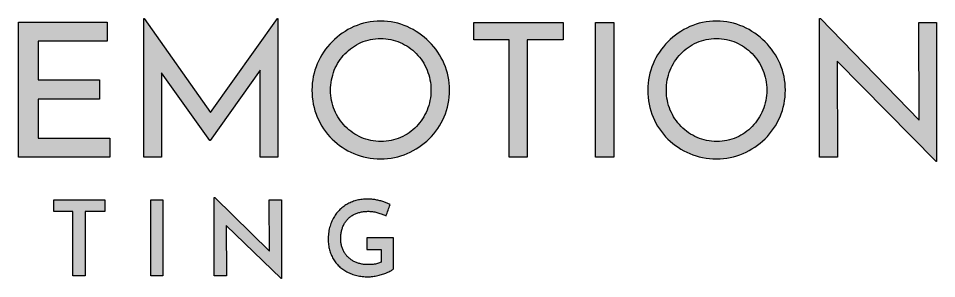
# Model space of a CAD drawing. Extents: x 6 to 227, y 6 to 43.
# Drawn here: x 114.3 to 227.1, y 5.6 to 37.6 of the extents above; entities that cross this region are included whole.
import ezdxf

# ---------------------------------------------------------------- set-up
doc = ezdxf.new("R2010")
doc.units = 0
doc.layers.add('fill-base', color=255, linetype='CONTINUOUS')
doc.layers.add('logo-outline', color=7, linetype='CONTINUOUS')
doc.layers.add('fill-hero', color=140, linetype='CONTINUOUS', true_color=0x00a8ff)

msp = doc.modelspace()

# ---------------------------------------------------------------- hatches: boundary and pattern name
at = {"layer": 'fill-base', "linetype": 'Continuous'}
h = msp.add_hatch(color=256, dxfattribs=at)
h.dxf.hatch_style = 1
h.paths.add_polyline_path([(114.309626, 37.135752), (125.219876, 37.135752), (125.219876, 34.779252), (116.755376, 34.779252), (116.755376, 30.044502), (124.281626, 30.044502), (124.281626, 27.688752), (116.755376, 27.688752), (116.755376, 22.885002), (125.540126, 22.885002), (125.540126, 20.528502), (114.308876, 20.528502), (114.308876, 37.135752)])
at = {"layer": 'fill-hero', "linetype": 'Continuous'}
h = msp.add_hatch(color=256, dxfattribs=at)
h.dxf.hatch_style = 1
h.paths.add_polyline_path([(129.737126, 20.528502), (129.737126, 37.593252), (129.760376, 37.593252), (137.899286, 26.040376), (146.138876, 37.593252), (146.1846259999999, 37.593252), (146.1846259999999, 20.528502), (143.9886259999999, 20.528502), (143.9886259999999, 31.244392), (137.881376, 22.609752), (137.835626, 22.609752), (131.888126, 30.898094), (131.888126, 20.528502)])
h = msp.add_hatch(color=256, dxfattribs=at)
h.dxf.hatch_style = 1
edge = h.paths.add_edge_path(flags=16)
edge.add_spline(control_points=[(163.1796259999999, 33.268752), (162.6148759999999, 33.848502), (161.959376, 34.301502), (161.212376, 34.630002)], knot_values=[9, 9, 9, 9, 10, 10, 10, 10], degree=3, periodic=0)
edge.add_spline(control_points=[(161.212376, 34.630002), (160.4646259999999, 34.957752), (159.6651259999999, 35.122002), (158.810876, 35.122002)], knot_values=[10, 10, 10, 10, 11, 11, 11, 11], degree=3, periodic=0)
edge.add_spline(control_points=[(158.810876, 35.122002), (157.941626, 35.122002), (157.133126, 34.954002), (156.386126, 34.618752)], knot_values=[11, 11, 11, 11, 12, 12, 12, 12], degree=3, periodic=0)
edge.add_spline(control_points=[(156.386126, 34.618752), (155.639126, 34.282752), (154.983626, 33.825252), (154.419626, 33.246252)], knot_values=[12, 12, 12, 12, 13, 13, 13, 13], degree=3, periodic=0)
edge.add_spline(control_points=[(154.419626, 33.246252), (153.854126, 32.666502), (153.420626, 31.991502), (153.115376, 31.222002), (152.810126, 30.452502), (152.657126, 29.632752), (152.657126, 28.763502)], knot_values=[13, 13, 13, 13, 14, 14, 14, 15, 15, 15, 15], degree=3, periodic=0)
edge.add_spline(control_points=[(152.657126, 28.763502), (152.657126, 27.893502), (152.817626, 27.082002), (153.1378759999999, 26.327502)], knot_values=[15, 15, 15, 15, 16, 16, 16, 16], degree=3, periodic=0)
edge.add_spline(control_points=[(153.1378759999999, 26.327502), (153.458876, 25.571502), (153.900626, 24.905502), (154.465376, 24.325002)], knot_values=[0, 0, 0, 0, 1, 1, 1, 1], degree=3, periodic=0)
edge.add_spline(control_points=[(154.465376, 24.325002), (155.029376, 23.746002), (155.685626, 23.292252), (156.432626, 22.964502), (157.179626, 22.636752), (157.988126, 22.472502), (158.856626, 22.472502)], knot_values=[1, 1, 1, 1, 2, 2, 2, 3, 3, 3, 3], degree=3, periodic=0)
edge.add_spline(control_points=[(158.856626, 22.472502), (159.710876, 22.472502), (160.511126, 22.636752), (161.258876, 22.964502)], knot_values=[3, 3, 3, 3, 4, 4, 4, 4], degree=3, periodic=0)
edge.add_spline(control_points=[(161.258876, 22.964502), (162.005876, 23.293002), (162.653876, 23.746002), (163.202876, 24.325002)], knot_values=[4, 4, 4, 4, 5, 5, 5, 5], degree=3, periodic=0)
edge.add_spline(control_points=[(163.202876, 24.325002), (163.751876, 24.904752), (164.187626, 25.571502), (164.506376, 26.327502)], knot_values=[5, 5, 5, 5, 6, 6, 6, 6], degree=3, periodic=0)
edge.add_spline(control_points=[(164.506376, 26.327502), (164.827376, 27.082002), (164.987126, 27.901752), (164.987126, 28.786002)], knot_values=[6, 6, 6, 6, 7, 7, 7, 7], degree=3, periodic=0)
edge.add_spline(control_points=[(164.987126, 28.786002), (164.987126, 29.655252), (164.827376, 30.474252), (164.506376, 31.244502)], knot_values=[7, 7, 7, 7, 8, 8, 8, 8], degree=3, periodic=0)
edge.add_spline(control_points=[(164.506376, 31.244502), (164.186876, 32.014752), (163.743626, 32.689002), (163.1796259999999, 33.268752)], knot_values=[8, 8, 8, 8, 9, 9, 9, 9], degree=3, periodic=0)
edge = h.paths.add_edge_path()
edge.add_spline(control_points=[(151.022876, 32.023002), (151.4563759999999, 33.037002), (152.063126, 33.937002), (152.840876, 34.722252), (153.618626, 35.507502), (154.514126, 36.125502), (155.528876, 36.574752), (156.542876, 37.024752), (157.637126, 37.249752), (158.811626, 37.249752), (159.970376, 37.249752), (161.057126, 37.024752), (162.071126, 36.574752), (163.085876, 36.124752), (163.985126, 35.507502), (164.771126, 34.722252), (165.556376, 33.937002), (166.169876, 33.037002), (166.612376, 32.023002), (167.0548759999999, 31.008252), (167.2761259999999, 29.929752), (167.2761259999999, 28.786752), (167.2761259999999, 27.612252), (167.0548759999999, 26.514252), (166.612376, 25.492752), (166.169876, 24.470502), (165.556376, 23.573502), (164.771126, 22.804752), (163.985126, 22.034502), (163.085876, 21.432252), (162.071126, 20.997252), (161.057126, 20.563002), (159.970376, 20.345502), (158.811626, 20.345502), (157.637126, 20.345502), (156.542876, 20.559252), (155.528876, 20.986002), (154.514126, 21.413502), (153.618626, 22.008252), (152.840876, 22.770252), (152.063126, 23.533752), (151.4563759999999, 24.425502), (151.022876, 25.447002), (150.587876, 26.468502), (150.370376, 27.581502), (150.370376, 28.786752), (150.370376, 29.930502), (150.587876, 31.009002), (151.022876, 32.023002)], knot_values=[0, 0, 0, 0, 1, 1, 1, 2, 2, 2, 3, 3, 3, 4, 4, 4, 5, 5, 5, 6, 6, 6, 7, 7, 7, 8, 8, 8, 9, 9, 9, 10, 10, 10, 11, 11, 11, 12, 12, 12, 13, 13, 13, 14, 14, 14, 15, 15, 15, 16, 16, 16, 16], degree=3, periodic=0)
h = msp.add_hatch(color=256, dxfattribs=at)
h.dxf.hatch_style = 1
edge = h.paths.add_edge_path(flags=16)
edge.add_spline(control_points=[(204.447626, 24.325002), (204.996626, 24.904752), (205.432376, 25.571502), (205.751126, 26.327502)], knot_values=[5, 5, 5, 5, 6, 6, 6, 6], degree=3, periodic=0)
edge.add_spline(control_points=[(205.751126, 26.327502), (206.072126, 27.082002), (206.231876, 27.901752), (206.231876, 28.786002)], knot_values=[6, 6, 6, 6, 7, 7, 7, 7], degree=3, periodic=0)
edge.add_spline(control_points=[(206.231876, 28.786002), (206.231876, 29.655252), (206.072126, 30.474252), (205.751126, 31.244502)], knot_values=[7, 7, 7, 7, 8, 8, 8, 8], degree=3, periodic=0)
edge.add_spline(control_points=[(205.751126, 31.244502), (205.431626, 32.014752), (204.989126, 32.689002), (204.425126, 33.268752)], knot_values=[8, 8, 8, 8, 9, 9, 9, 9], degree=3, periodic=0)
edge.add_spline(control_points=[(204.425126, 33.268752), (203.859626, 33.848502), (203.204876, 34.301502), (202.457876, 34.630002)], knot_values=[9, 9, 9, 9, 10, 10, 10, 10], degree=3, periodic=0)
edge.add_spline(control_points=[(202.457876, 34.630002), (201.709376, 34.957752), (200.909876, 35.122002), (200.055626, 35.122002)], knot_values=[10, 10, 10, 10, 11, 11, 11, 11], degree=3, periodic=0)
edge.add_spline(control_points=[(200.055626, 35.122002), (199.185626, 35.122002), (198.378626, 34.954002), (197.631626, 34.618752)], knot_values=[11, 11, 11, 11, 12, 12, 12, 12], degree=3, periodic=0)
edge.add_spline(control_points=[(197.631626, 34.618752), (196.8831259999999, 34.282752), (196.228376, 33.825252), (195.664376, 33.246252)], knot_values=[12, 12, 12, 12, 13, 13, 13, 13], degree=3, periodic=0)
edge.add_spline(control_points=[(195.664376, 33.246252), (195.098876, 32.666502), (194.665376, 31.991502), (194.360876, 31.222002)], knot_values=[13, 13, 13, 13, 14, 14, 14, 14], degree=3, periodic=0)
edge.add_spline(control_points=[(194.360876, 31.222002), (194.054126, 30.452502), (193.901876, 29.632752), (193.901876, 28.763502)], knot_values=[14, 14, 14, 14, 15, 15, 15, 15], degree=3, periodic=0)
edge.add_spline(control_points=[(193.901876, 28.763502), (193.901876, 27.893502), (194.063126, 27.082002), (194.382626, 26.327502)], knot_values=[15, 15, 15, 15, 16, 16, 16, 16], degree=3, periodic=0)
edge.add_spline(control_points=[(194.382626, 26.327502), (194.703626, 25.571502), (195.146126, 24.905502), (195.710126, 24.325002)], knot_values=[0, 0, 0, 0, 1, 1, 1, 1], degree=3, periodic=0)
edge.add_spline(control_points=[(195.710126, 24.325002), (196.274126, 23.746002), (196.930376, 23.292252), (197.677376, 22.964502), (198.424376, 22.636752), (199.2328759999999, 22.472502), (200.101376, 22.472502)], knot_values=[1, 1, 1, 1, 2, 2, 2, 3, 3, 3, 3], degree=3, periodic=0)
edge.add_spline(control_points=[(200.101376, 22.472502), (200.955626, 22.472502), (201.756626, 22.636752), (202.503626, 22.964502), (203.250626, 23.292252), (203.897876, 23.746002), (204.447626, 24.325002)], knot_values=[3, 3, 3, 3, 4, 4, 4, 5, 5, 5, 5], degree=3, periodic=0)
edge = h.paths.add_edge_path()
edge.add_spline(control_points=[(192.266876, 32.023002), (192.700376, 33.037002), (193.307126, 33.937002), (194.084876, 34.722252), (194.8626259999999, 35.507502), (195.758876, 36.125502), (196.772876, 36.574752), (197.7868759999999, 37.024002), (198.881126, 37.249752), (200.055626, 37.249752), (201.214376, 37.249752), (202.301126, 37.024752), (203.315126, 36.574752), (204.329126, 36.124752), (205.229876, 35.507502), (206.015126, 34.722252), (206.800376, 33.937002), (207.413876, 33.037002), (207.856376, 32.023002), (208.298876, 31.008252), (208.520126, 29.929752), (208.520126, 28.786752), (208.520126, 27.612252), (208.298876, 26.514252), (207.856376, 25.492752), (207.413876, 24.470502), (206.800376, 23.573502), (206.015126, 22.804752), (205.229876, 22.034502), (204.329126, 21.432252), (203.315126, 20.997252), (202.301126, 20.563002), (201.214376, 20.345502), (200.055626, 20.345502), (198.881126, 20.345502), (197.7868759999999, 20.559252), (196.772876, 20.986002), (195.758876, 21.413502), (194.8626259999999, 22.008252), (194.084876, 22.770252), (193.307126, 23.533752), (192.700376, 24.425502), (192.266876, 25.447002), (191.831876, 26.468502), (191.6151259999999, 27.581502), (191.6151259999999, 28.786752), (191.6151259999999, 29.930502), (191.831876, 31.009002), (192.266876, 32.023002)], knot_values=[0, 0, 0, 0, 1, 1, 1, 2, 2, 2, 3, 3, 3, 4, 4, 4, 5, 5, 5, 6, 6, 6, 7, 7, 7, 8, 8, 8, 9, 9, 9, 10, 10, 10, 11, 11, 11, 12, 12, 12, 13, 13, 13, 14, 14, 14, 15, 15, 15, 16, 16, 16, 16], degree=3, periodic=0)
h = msp.add_hatch(color=256, dxfattribs=at)
h.dxf.hatch_style = 1
h.paths.add_polyline_path([(227.024876, 20.002752), (214.880448, 32.320977), (214.924376, 20.529252), (212.705126, 20.529252), (212.705126, 37.570002), (212.819126, 37.570002), (224.942028, 25.097059), (224.897876, 37.066752), (227.093876, 37.066752), (227.093876, 20.002752)])
h = msp.add_hatch(color=256, dxfattribs=at)
h.dxf.hatch_style = 1
h.paths.add_polyline_path([(170.249126, 37.066752), (181.228376, 37.066752), (181.228376, 34.939752), (176.791376, 34.939752), (176.791376, 20.528502), (174.572126, 20.528502), (174.572126, 34.939752), (170.249126, 34.939752)])
h = msp.add_hatch(color=256, dxfattribs=at)
h.dxf.hatch_style = 1
h.paths.add_polyline_path([(185.209376, 37.066752), (187.428626, 37.066752), (187.428626, 20.528502), (185.209376, 20.528502)])
h = msp.add_hatch(color=256, dxfattribs=at)
h.dxf.hatch_style = 1
h.paths.add_polyline_path([(118.67288, 15.28991300000001), (124.915328, 15.28991300000001), (124.915328, 13.854277), (122.5055089999999, 13.854277), (122.5055089999999, 5.958273000000001), (121.018603, 5.958273000000001), (121.018603, 13.854277), (118.67288, 13.854277)])
h = msp.add_hatch(color=256, dxfattribs=at)
h.dxf.hatch_style = 1
h.paths.add_polyline_path([(130.562404, 15.28991300000001), (132.0621269999999, 15.28991300000001), (132.0621269999999, 5.958273000000001), (130.562404, 5.958273000000001)])
h = msp.add_hatch(color=256, dxfattribs=at)
h.dxf.hatch_style = 1
h.paths.add_polyline_path([(145.1556527002623, 9.00489047839886), (145.130944, 15.28991300000001), (146.617857, 15.28991300000001), (146.617857, 5.625003000000002), (146.579397, 5.625003000000002), (139.8513080615077, 12.14847748739371), (139.888321, 5.958273000000001), (138.375773, 5.958273000000001), (138.375773, 15.610365), (138.452678, 15.610365)])
h = msp.add_hatch(color=256, dxfattribs=at)
h.dxf.hatch_style = 1
edge = h.paths.add_edge_path()
edge.add_spline(control_points=[(158.148491, 5.945455000000001), (158.0480358906815, 5.927569742421719), (157.8517041058301, 5.892614382095181), (157.560444256717, 5.862660484993489), (157.1270163351164, 5.848491898285469), (156.5612572712387, 5.881205021346441), (155.8745293837165, 5.988958601514272), (155.4475695829131, 6.131908418970261), (155.238759, 6.20182), (155.0466237994899, 6.283503830851802), (154.6695717898123, 6.44380268550764), (154.149931365034, 6.761655445602062), (153.8492382868315, 7.021768451060519), (153.700576, 7.150367999999999), (153.5646351280828, 7.29145316649859), (153.2933434747542, 7.573011078697699), (152.9645257001681, 8.063961135855536), (152.6997122364035, 8.596450931807219), (152.5070307759125, 9.169948011333215), (152.3912352147009, 9.777899757405894), (152.3542370290204, 10.45478700346083), (152.3948445895026, 11.16792870796501), (152.5138151345011, 11.89089972363888), (152.6742491053163, 12.33263790857328), (152.752036, 12.546816), (152.8425757077373, 12.74608546475249), (153.0197905927038, 13.13611892251359), (153.3725746482051, 13.66608272145839), (153.6607776673227, 13.96365908128144), (153.803124, 14.110635), (153.9548627331792, 14.24555597634621), (154.2564665559515, 14.5137319482), (154.7712077832781, 14.838419408745), (155.1423283411546, 14.99397203950761), (155.328489, 15.07200000000001), (155.5241833944942, 15.13636207014654), (155.9165158149905, 15.26539656208492), (156.5333403079446, 15.36889774572056), (157.1342523479482, 15.40178171445177), (157.7033439682001, 15.37824615261306), (158.2275051807672, 15.31824374410999), (158.5616428631093, 15.23899858389146), (158.725309, 15.200183), (158.8803279471013, 15.15605331688915), (159.1780714293152, 15.0712938357798), (159.5957513696411, 14.91087851214559), (159.847792675316, 14.77720319638001), (159.968667, 14.713095), (159.8063043333334, 14.25163966666667), (159.6439416666667, 13.79018433333334), (159.481579, 13.328729), (159.4226843595022, 13.36050024850781), (159.2969361019658, 13.42833628767624), (159.0862734872658, 13.516753292801), (158.9340349310984, 13.56983067224439), (158.853491, 13.597912), (158.7678724054135, 13.6278426335507), (158.5970963184713, 13.68754270807508), (158.335820815235, 13.7595772269948), (158.0752889486849, 13.81745751281915), (157.8219054582086, 13.85993652685956), (157.5822391419574, 13.88665807523083), (157.2543593069517, 13.89824007870981), (156.8438084982465, 13.87574888645413), (156.3562047390717, 13.80449790152401), (156.0529478646695, 13.70865849551837), (155.905307, 13.661999), (155.7704935215813, 13.60948774188033), (155.5050445936462, 13.50609261154256), (155.1428735702828, 13.28344682434425), (154.8208070065951, 13.01574616634033), (154.5432029905267, 12.70074893810139), (154.3078895895193, 12.34302040750187), (154.1942319813058, 12.07881275318105), (154.136394, 11.944363), (154.0897298596039, 11.8019829776822), (153.9935487999064, 11.50851863204059), (153.9221710120965, 11.03345108793187), (153.896927194, 10.5495236745701), (153.9228933961395, 10.07648340290945), (154.0003949889106, 9.635248542164533), (154.1001429435549, 9.361548594926578), (154.149211, 9.226910000000004), (154.2098233489921, 9.10009488147054), (154.329644529892, 8.849401128286448), (154.5692112101979, 8.509673459208514), (154.8480890733721, 8.206438918083283), (155.1699870300617, 7.944633807663431), (155.5317245524478, 7.722816812024819), (155.7962526282621, 7.615292166032772), (155.930942, 7.560544000000002), (156.0743983745003, 7.516590286148121), (156.3669149879806, 7.426965885903611), (156.8325537549256, 7.358328911435921), (157.2477109389662, 7.337918640750987), (157.6016363774763, 7.348138217392629), (157.8841404130547, 7.373919778183629), (158.1580891772214, 7.41535948963073), (158.4167981705192, 7.475100984821174), (158.6544641759663, 7.554250170707983), (158.7972893319393, 7.627630337019691), (158.866309, 7.663091), (158.866309, 8.18009133333333), (158.866309, 8.697091666666672), (158.866309, 9.214092000000004), (158.2809436666667, 9.214092000000004), (157.6955783333333, 9.214092000000004), (157.110213, 9.214092000000004), (157.110213, 9.69263733333334), (157.110213, 10.17118266666667), (157.110213, 10.64972800000001), (158.195486, 10.649728), (159.280759, 10.649728), (160.3660319999999, 10.649728), (160.3660319999999, 9.372182333333331), (160.3660319999999, 8.094636666666673), (160.3660319999999, 6.817090999999989), (160.3205199757857, 6.776376542334854), (160.2219241658619, 6.68817402885823), (160.0388553970628, 6.575035791369709), (159.823195441557, 6.466959227731574), (159.5829051285256, 6.358510406083829), (159.3217536487118, 6.256506730565411), (159.0435389030869, 6.160298436519172), (158.7524446967419, 6.073973341737032), (158.4530845809541, 6.00057435381004), (158.2503006815092, 5.963878513190322), (158.148491, 5.945455000000001)], knot_values=[0, 0, 0, 0, 0.3060303869699813, 0.598112853593711, 0.8774438370326922, 1.606244079383101, 2.295331744538267, 2.954920618753869, 2.954920618753869, 2.954920618753869, 3.580815078656649, 4.183195101128353, 4.772228354686246, 4.772228354686246, 4.772228354686246, 5.359031375825363, 5.943287209450498, 6.53628299126096, 7.138900062112758, 7.752298985308747, 8.387248486270835, 9.167481269722671, 9.892449390128668, 10.57478470639772, 10.57478470639772, 10.57478470639772, 11.23086458619896, 11.85894083339988, 12.47190107960269, 12.47190107960269, 12.47190107960269, 13.08042913335863, 13.68144318814437, 14.28635902666078, 14.28635902666078, 14.28635902666078, 14.90364942069101, 15.52391636735512, 16.15586025001874, 16.70603316495822, 17.23123141020472, 17.73546317318678, 17.73546317318678, 17.73546317318678, 18.21892666132212, 18.66404709903871, 19.07423899265072, 19.07423899265072, 19.07423899265072, 20.07423899265072, 20.07423899265072, 20.07423899265072, 20.27490127793871, 20.50268091054005, 20.75857550537549, 20.75857550537549, 20.75857550537549, 21.03061034763839, 21.30118013580588, 21.57105880828668, 21.83095930450977, 22.07160193492466, 22.29394623216656, 22.81442800732206, 23.30333328365274, 23.76718271574469, 23.76718271574469, 23.76718271574469, 24.20049278073741, 24.62037405510435, 25.03596144076948, 25.45265220849659, 25.87573944743556, 26.314124889476, 26.314124889476, 26.314124889476, 26.7629378465539, 27.2391886633133, 27.7497127263074, 28.21480359851303, 28.65811784543502, 29.08733276621946, 29.08733276621946, 29.08733276621946, 29.5083748910146, 29.91966752044649, 30.32886374691248, 30.74082697446804, 31.16070928678901, 31.59627805846347, 31.59627805846347, 31.59627805846347, 32.04585278689245, 32.5129893410712, 33.00352918235325, 33.29135305355577, 33.57451582163271, 33.85410261215398, 34.12183843961272, 34.37046570506041, 34.60297106228256, 34.60297106228256, 34.60297106228256, 35.60297106228255, 35.60297106228255, 35.60297106228255, 36.60297106228255, 36.60297106228255, 36.60297106228255, 37.60297106228255, 37.60297106228255, 37.60297106228255, 38.60297106228255, 38.60297106228255, 38.60297106228255, 39.60297106228255, 39.60297106228255, 39.60297106228255, 39.78587820032258, 39.9992153016294, 40.24572542803599, 40.50963907601388, 40.78972135008709, 41.08654187983527, 41.39252784861488, 41.70031203785144, 42.01064284229246, 42.01064284229246, 42.01064284229246, 42.01064284229246], weights=[1, 1, 1, 1, 1, 1, 1, 1, 1, 1, 1, 1, 1, 1, 1, 1, 1, 1, 1, 1, 1, 1, 1, 1, 1, 1, 1, 1, 1, 1, 1, 1, 1, 1, 1, 1, 1, 1, 1, 1, 1, 1, 1, 1, 1, 1, 1, 1, 1, 1, 1, 1, 1, 1, 1, 1, 1, 1, 1, 1, 1, 1, 1, 1, 1, 1, 1, 1, 1, 1, 1, 1, 1, 1, 1, 1, 1, 1, 1, 1, 1, 1, 1, 1, 1, 1, 1, 1, 1, 1, 1, 1, 1, 1, 1, 1, 1, 1, 1, 1, 1, 1, 1, 1, 1, 1, 1, 1, 1, 1, 1, 1, 1, 1, 1, 1, 1, 1, 1, 1, 1, 1, 1, 1, 1, 1, 1, 1], degree=3, periodic=0)

# ---------------------------------------------------------------- linework, layer by layer
at = {"layer": 'logo-outline'}
for points in [[(129.737126, 20.528502), (129.737126, 37.593252), (129.760376, 37.593252), (137.899286, 26.040376), (146.138876, 37.593252), (146.1846259999999, 37.593252), (146.1846259999999, 20.528502), (143.9886259999999, 20.528502), (143.9886259999999, 31.244392), (137.881376, 22.609752), (137.835626, 22.609752), (131.888126, 30.898094), (131.888126, 20.528502)], [(227.024876, 20.002752), (214.880448, 32.320977), (214.924376, 20.529252), (212.705126, 20.529252), (212.705126, 37.570002), (212.819126, 37.570002), (224.942028, 25.097059), (224.897876, 37.066752), (227.093876, 37.066752), (227.093876, 20.002752)], [(114.309626, 37.135752), (125.219876, 37.135752), (125.219876, 34.779252), (116.755376, 34.779252), (116.755376, 30.044502), (124.281626, 30.044502), (124.281626, 27.688752), (116.755376, 27.688752), (116.755376, 22.885002), (125.540126, 22.885002), (125.540126, 20.528502), (114.308876, 20.528502), (114.308876, 37.135752)], [(170.249126, 37.066752), (181.228376, 37.066752), (181.228376, 34.939752), (176.791376, 34.939752), (176.791376, 20.528502), (174.572126, 20.528502), (174.572126, 34.939752), (170.249126, 34.939752)], [(185.209376, 37.066752), (187.428626, 37.066752), (187.428626, 20.528502), (185.209376, 20.528502)], [(150.370376, 28.786752), (150.370376, 28.786752)], [(152.657126, 28.763502), (152.657126, 28.763502)], [(191.6151259999999, 28.786752), (191.6151259999999, 28.786752)], [(193.901876, 28.763502), (193.901876, 28.763502)]]:
    msp.add_lwpolyline(points, close=True, dxfattribs=at)
at = {"layer": 'logo-outline', "color": 7}
for points in [[(118.67288, 15.28991300000001), (124.915328, 15.28991300000001), (124.915328, 13.854277), (122.5055089999999, 13.854277), (122.5055089999999, 5.958273000000001), (121.018603, 5.958273000000001), (121.018603, 13.854277), (118.67288, 13.854277)], [(130.562404, 15.28991300000001), (132.0621269999999, 15.28991300000001), (132.0621269999999, 5.958273000000001), (130.562404, 5.958273000000001)], [(145.1556527002623, 9.00489047839886), (145.130944, 15.28991300000001), (146.617857, 15.28991300000001), (146.617857, 5.625003000000002), (146.579397, 5.625003000000002), (139.8513080615077, 12.14847748739371), (139.888321, 5.958273000000001), (138.375773, 5.958273000000001), (138.375773, 15.610365), (138.452678, 15.610365)]]:
    msp.add_lwpolyline(points, close=True, dxfattribs=at)
at = {"layer": 'logo-outline'}
for points in [[(151.022876, 32.023002), (151.4563759999999, 33.037002), (152.063126, 33.937002), (152.840876, 34.722252), (153.618626, 35.507502), (154.514126, 36.125502), (155.528876, 36.574752), (156.542876, 37.024752), (157.637126, 37.249752), (158.811626, 37.249752), (159.970376, 37.249752), (161.057126, 37.024752), (162.071126, 36.574752), (163.085876, 36.124752), (163.985126, 35.507502), (164.771126, 34.722252), (165.556376, 33.937002), (166.169876, 33.037002), (166.612376, 32.023002), (167.0548759999999, 31.008252), (167.2761259999999, 29.929752), (167.2761259999999, 28.786752), (167.2761259999999, 27.612252), (167.0548759999999, 26.514252), (166.612376, 25.492752), (166.169876, 24.470502), (165.556376, 23.573502), (164.771126, 22.804752), (163.985126, 22.034502), (163.085876, 21.432252), (162.071126, 20.997252), (161.057126, 20.563002), (159.970376, 20.345502), (158.811626, 20.345502), (157.637126, 20.345502), (156.542876, 20.559252), (155.528876, 20.986002), (154.514126, 21.413502), (153.618626, 22.008252), (152.840876, 22.770252), (152.063126, 23.533752), (151.4563759999999, 24.425502), (151.022876, 25.447002), (150.587876, 26.468502), (150.370376, 27.581502), (150.370376, 28.786752), (150.370376, 29.930502), (150.587876, 31.009002), (151.022876, 32.023002)], [(192.266876, 32.023002), (192.700376, 33.037002), (193.307126, 33.937002), (194.084876, 34.722252), (194.8626259999999, 35.507502), (195.758876, 36.125502), (196.772876, 36.574752), (197.7868759999999, 37.024002), (198.881126, 37.249752), (200.055626, 37.249752), (201.214376, 37.249752), (202.301126, 37.024752), (203.315126, 36.574752), (204.329126, 36.124752), (205.229876, 35.507502), (206.015126, 34.722252), (206.800376, 33.937002), (207.413876, 33.037002), (207.856376, 32.023002), (208.298876, 31.008252), (208.520126, 29.929752), (208.520126, 28.786752), (208.520126, 27.612252), (208.298876, 26.514252), (207.856376, 25.492752), (207.413876, 24.470502), (206.800376, 23.573502), (206.015126, 22.804752), (205.229876, 22.034502), (204.329126, 21.432252), (203.315126, 20.997252), (202.301126, 20.563002), (201.214376, 20.345502), (200.055626, 20.345502), (198.881126, 20.345502), (197.7868759999999, 20.559252), (196.772876, 20.986002), (195.758876, 21.413502), (194.8626259999999, 22.008252), (194.084876, 22.770252), (193.307126, 23.533752), (192.700376, 24.425502), (192.266876, 25.447002), (191.831876, 26.468502), (191.6151259999999, 27.581502), (191.6151259999999, 28.786752), (191.6151259999999, 29.930502), (191.831876, 31.009002), (192.266876, 32.023002)], [(153.1378759999999, 26.327502), (153.458876, 25.571502), (153.900626, 24.905502), (154.465376, 24.325002), (155.029376, 23.746002), (155.685626, 23.292252), (156.432626, 22.964502), (157.179626, 22.636752), (157.988126, 22.472502), (158.856626, 22.472502), (159.710876, 22.472502), (160.511126, 22.636752), (161.258876, 22.964502), (162.005876, 23.293002), (162.653876, 23.746002), (163.202876, 24.325002), (163.751876, 24.904752), (164.187626, 25.571502), (164.506376, 26.327502), (164.827376, 27.082002), (164.987126, 27.901752), (164.987126, 28.786002), (164.987126, 29.655252), (164.827376, 30.474252), (164.506376, 31.244502), (164.186876, 32.014752), (163.743626, 32.689002), (163.1796259999999, 33.268752), (162.6148759999999, 33.848502), (161.959376, 34.301502), (161.212376, 34.630002), (160.4646259999999, 34.957752), (159.6651259999999, 35.122002), (158.810876, 35.122002), (157.941626, 35.122002), (157.133126, 34.954002), (156.386126, 34.618752), (155.639126, 34.282752), (154.983626, 33.825252), (154.419626, 33.246252), (153.854126, 32.666502), (153.420626, 31.991502), (153.115376, 31.222002), (152.810126, 30.452502), (152.657126, 29.632752), (152.657126, 28.763502), (152.657126, 27.893502), (152.817626, 27.082002), (153.1378759999999, 26.327502)], [(194.382626, 26.327502), (194.703626, 25.571502), (195.146126, 24.905502), (195.710126, 24.325002), (196.274126, 23.746002), (196.930376, 23.292252), (197.677376, 22.964502), (198.424376, 22.636752), (199.2328759999999, 22.472502), (200.101376, 22.472502), (200.955626, 22.472502), (201.756626, 22.636752), (202.503626, 22.964502), (203.250626, 23.292252), (203.897876, 23.746002), (204.447626, 24.325002), (204.996626, 24.904752), (205.432376, 25.571502), (205.751126, 26.327502), (206.072126, 27.082002), (206.231876, 27.901752), (206.231876, 28.786002), (206.231876, 29.655252), (206.072126, 30.474252), (205.751126, 31.244502), (205.431626, 32.014752), (204.989126, 32.689002), (204.425126, 33.268752), (203.859626, 33.848502), (203.204876, 34.301502), (202.457876, 34.630002), (201.709376, 34.957752), (200.909876, 35.122002), (200.055626, 35.122002), (199.185626, 35.122002), (198.378626, 34.954002), (197.631626, 34.618752), (196.8831259999999, 34.282752), (196.228376, 33.825252), (195.664376, 33.246252), (195.098876, 32.666502), (194.665376, 31.991502), (194.360876, 31.222002), (194.054126, 30.452502), (193.901876, 29.632752), (193.901876, 28.763502), (193.901876, 27.893502), (194.063126, 27.082002), (194.382626, 26.327502)]]:
    msp.add_open_spline(points, degree=3, knots=[0, 0, 0, 0, 1, 1, 1, 2, 2, 2, 3, 3, 3, 4, 4, 4, 5, 5, 5, 6, 6, 6, 7, 7, 7, 8, 8, 8, 9, 9, 9, 10, 10, 10, 11, 11, 11, 12, 12, 12, 13, 13, 13, 14, 14, 14, 15, 15, 15, 16, 16, 16, 16], dxfattribs=at)
at = {"layer": 'logo-outline', "color": 7}
msp.add_open_spline([(158.148491, 5.945455000000001), (158.0480358906815, 5.927569742421719), (157.8517041058301, 5.892614382095181), (157.560444256717, 5.862660484993489), (157.1270163351164, 5.848491898285469), (156.5612572712387, 5.881205021346441), (155.8745293837165, 5.988958601514272), (155.4475695829131, 6.131908418970261), (155.238759, 6.20182), (155.0466237994899, 6.283503830851802), (154.6695717898123, 6.44380268550764), (154.149931365034, 6.761655445602062), (153.8492382868315, 7.021768451060519), (153.700576, 7.150367999999999), (153.5646351280828, 7.29145316649859), (153.2933434747542, 7.573011078697699), (152.9645257001681, 8.063961135855536), (152.6997122364035, 8.596450931807219), (152.5070307759125, 9.169948011333215), (152.3912352147009, 9.777899757405894), (152.3542370290204, 10.45478700346083), (152.3948445895026, 11.16792870796501), (152.5138151345011, 11.89089972363888), (152.6742491053163, 12.33263790857328), (152.752036, 12.546816), (152.8425757077373, 12.74608546475249), (153.0197905927038, 13.13611892251359), (153.3725746482051, 13.66608272145839), (153.6607776673227, 13.96365908128144), (153.803124, 14.110635), (153.9548627331792, 14.24555597634621), (154.2564665559515, 14.5137319482), (154.7712077832781, 14.838419408745), (155.1423283411546, 14.99397203950761), (155.328489, 15.07200000000001), (155.5241833944942, 15.13636207014654), (155.9165158149905, 15.26539656208492), (156.5333403079446, 15.36889774572056), (157.1342523479482, 15.40178171445177), (157.7033439682001, 15.37824615261306), (158.2275051807672, 15.31824374410999), (158.5616428631093, 15.23899858389146), (158.725309, 15.200183), (158.8803279471013, 15.15605331688915), (159.1780714293152, 15.0712938357798), (159.5957513696411, 14.91087851214559), (159.847792675316, 14.77720319638001), (159.968667, 14.713095), (159.8063043333334, 14.25163966666667), (159.6439416666667, 13.79018433333334), (159.481579, 13.328729), (159.4226843595022, 13.36050024850781), (159.2969361019658, 13.42833628767624), (159.0862734872658, 13.516753292801), (158.9340349310984, 13.56983067224439), (158.853491, 13.597912), (158.7678724054135, 13.6278426335507), (158.5970963184713, 13.68754270807508), (158.335820815235, 13.7595772269948), (158.0752889486849, 13.81745751281915), (157.8219054582086, 13.85993652685956), (157.5822391419574, 13.88665807523083), (157.2543593069517, 13.89824007870981), (156.8438084982465, 13.87574888645413), (156.3562047390717, 13.80449790152401), (156.0529478646695, 13.70865849551837), (155.905307, 13.661999), (155.7704935215813, 13.60948774188033), (155.5050445936462, 13.50609261154256), (155.1428735702828, 13.28344682434425), (154.8208070065951, 13.01574616634033), (154.5432029905267, 12.70074893810139), (154.3078895895193, 12.34302040750187), (154.1942319813058, 12.07881275318105), (154.136394, 11.944363), (154.0897298596039, 11.8019829776822), (153.9935487999064, 11.50851863204059), (153.9221710120965, 11.03345108793187), (153.896927194, 10.5495236745701), (153.9228933961395, 10.07648340290945), (154.0003949889106, 9.635248542164533), (154.1001429435549, 9.361548594926578), (154.149211, 9.226910000000004), (154.2098233489921, 9.10009488147054), (154.329644529892, 8.849401128286448), (154.5692112101979, 8.509673459208514), (154.8480890733721, 8.206438918083283), (155.1699870300617, 7.944633807663431), (155.5317245524478, 7.722816812024819), (155.7962526282621, 7.615292166032772), (155.930942, 7.560544000000002), (156.0743983745003, 7.516590286148121), (156.3669149879806, 7.426965885903611), (156.8325537549256, 7.358328911435921), (157.2477109389662, 7.337918640750987), (157.6016363774763, 7.348138217392629), (157.8841404130547, 7.373919778183629), (158.1580891772214, 7.41535948963073), (158.4167981705192, 7.475100984821174), (158.6544641759663, 7.554250170707983), (158.7972893319393, 7.627630337019691), (158.866309, 7.663091), (158.866309, 8.18009133333333), (158.866309, 8.697091666666672), (158.866309, 9.214092000000004), (158.2809436666667, 9.214092000000004), (157.6955783333333, 9.214092000000004), (157.110213, 9.214092000000004), (157.110213, 9.69263733333334), (157.110213, 10.17118266666667), (157.110213, 10.64972800000001), (158.195486, 10.649728), (159.280759, 10.649728), (160.3660319999999, 10.649728), (160.3660319999999, 9.372182333333331), (160.3660319999999, 8.094636666666673), (160.3660319999999, 6.817090999999989), (160.3205199757857, 6.776376542334854), (160.2219241658619, 6.68817402885823), (160.0388553970628, 6.575035791369709), (159.823195441557, 6.466959227731574), (159.5829051285256, 6.358510406083829), (159.3217536487118, 6.256506730565411), (159.0435389030869, 6.160298436519172), (158.7524446967419, 6.073973341737032), (158.4530845809541, 6.00057435381004), (158.2503006815092, 5.963878513190322), (158.148491, 5.945455000000001)], degree=3, knots=[0, 0, 0, 0, 0.3060303869699813, 0.598112853593711, 0.8774438370326922, 1.606244079383101, 2.295331744538267, 2.954920618753869, 2.954920618753869, 2.954920618753869, 3.580815078656649, 4.183195101128353, 4.772228354686246, 4.772228354686246, 4.772228354686246, 5.359031375825363, 5.943287209450498, 6.53628299126096, 7.138900062112758, 7.752298985308747, 8.387248486270835, 9.167481269722671, 9.892449390128668, 10.57478470639772, 10.57478470639772, 10.57478470639772, 11.23086458619896, 11.85894083339988, 12.47190107960269, 12.47190107960269, 12.47190107960269, 13.08042913335863, 13.68144318814437, 14.28635902666078, 14.28635902666078, 14.28635902666078, 14.90364942069101, 15.52391636735512, 16.15586025001874, 16.70603316495822, 17.23123141020472, 17.73546317318678, 17.73546317318678, 17.73546317318678, 18.21892666132212, 18.66404709903871, 19.07423899265072, 19.07423899265072, 19.07423899265072, 20.07423899265072, 20.07423899265072, 20.07423899265072, 20.27490127793871, 20.50268091054005, 20.75857550537549, 20.75857550537549, 20.75857550537549, 21.03061034763839, 21.30118013580588, 21.57105880828668, 21.83095930450977, 22.07160193492466, 22.29394623216656, 22.81442800732206, 23.30333328365274, 23.76718271574469, 23.76718271574469, 23.76718271574469, 24.20049278073741, 24.62037405510435, 25.03596144076948, 25.45265220849659, 25.87573944743556, 26.314124889476, 26.314124889476, 26.314124889476, 26.7629378465539, 27.2391886633133, 27.7497127263074, 28.21480359851303, 28.65811784543502, 29.08733276621946, 29.08733276621946, 29.08733276621946, 29.5083748910146, 29.91966752044649, 30.32886374691248, 30.74082697446804, 31.16070928678901, 31.59627805846347, 31.59627805846347, 31.59627805846347, 32.04585278689245, 32.5129893410712, 33.00352918235325, 33.29135305355577, 33.57451582163271, 33.85410261215398, 34.12183843961272, 34.37046570506041, 34.60297106228256, 34.60297106228256, 34.60297106228256, 35.60297106228255, 35.60297106228255, 35.60297106228255, 36.60297106228255, 36.60297106228255, 36.60297106228255, 37.60297106228255, 37.60297106228255, 37.60297106228255, 38.60297106228255, 38.60297106228255, 38.60297106228255, 39.60297106228255, 39.60297106228255, 39.60297106228255, 39.78587820032258, 39.9992153016294, 40.24572542803599, 40.50963907601388, 40.78972135008709, 41.08654187983527, 41.39252784861488, 41.70031203785144, 42.01064284229246, 42.01064284229246, 42.01064284229246, 42.01064284229246], dxfattribs=at)

doc.saveas('drawing.dxf')
